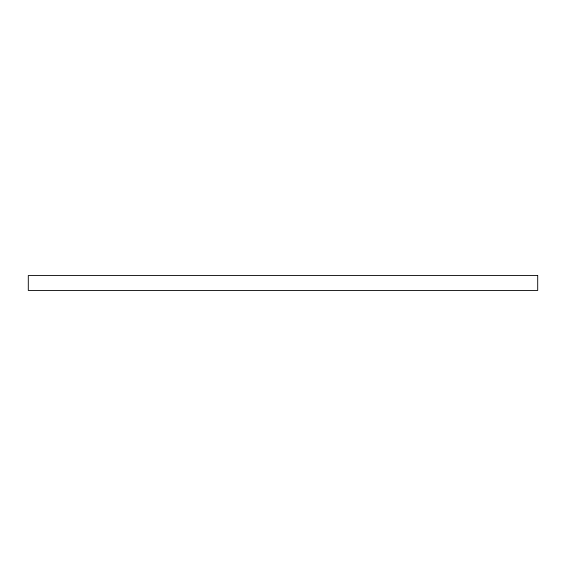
<?xml version="1.0" encoding="UTF-8"?>
<svg xmlns="http://www.w3.org/2000/svg" width="566" height="566" viewBox="0 0 566 566"><rect width="100%" height="100%" fill="white"/><g stroke="black" fill="none" stroke-linecap="round" stroke-linejoin="round"><path stroke-width="0.85" d="M537.7 275.543L28.3 275.543L28.3 290.457L537.7 290.457L537.7 275.543"/></g></svg>
